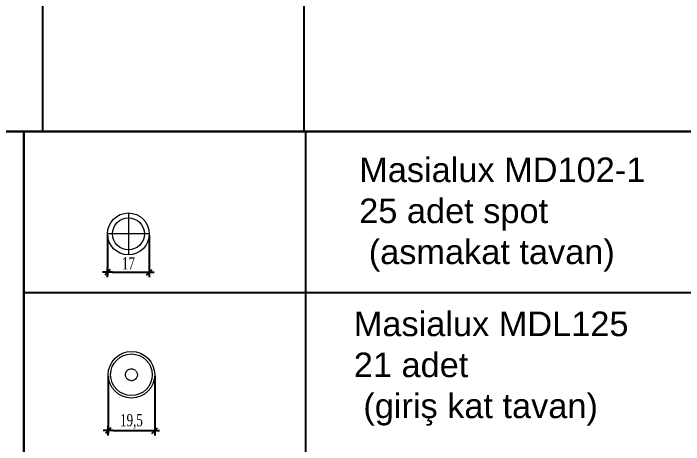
# Model space of a CAD drawing. Header units: millimetres. Extents: x 54215 to 67697, y 23496 to 56611.
# Drawn here: x 57975 to 58247.8, y 32446 to 32621.3 of the extents above; entities that cross this region are included whole.
import ezdxf

# ---------------------------------------------------------------- set-up
doc = ezdxf.new("R2010")
doc.units = ezdxf.units.MM
doc.linetypes.add('HIDDEN', pattern=[0.375, 0.25, -0.125])
doc.layers.add('no3_tavan aydınlatma', color=50, linetype='Continuous', lineweight=13)
doc.layers.add('no3_yazı detay', color=152, linetype='Continuous', lineweight=0)
doc.styles.get("Standard").update_dxf_attribs({"font": 'arial.ttf'})
doc.styles.add('Ölçü50', font='georgia.ttf', dxfattribs={"width": 0.7})
doc.dimstyles.new('olcu10', dxfattribs={"dimtxt": 11, "dimasz": 2, "dimexe": 1.25, "dimexo": 0.625, "dimgap": 0.5, "dimtad": 1, "dimdec": 1, "dimzin": 9, "dimtxsty": 'Ölçü50', "dimblk": 'CENTIK', "dimcen": 2, "dimclrd": 250, "dimclre": 250, "dimclrt": 44, "dimazin": 2, "dimtfac": 1, "dimtdec": 1, "dimtix": 1, "dimtmove": 0, "dimatfit": 3, "dimldrblk": 'CENTIK', "dimfxl": 1, "dimlwd": -1, "dimarcsym": 0})

# ---------------------------------------------------------------- blocks, each defined once
blk = doc.blocks.new('trimless')
at = {"layer": 'no3_tavan aydınlatma'}
for radius in [9.47, 8.47]:
    blk.add_circle((59001.69, 20349.59), radius, dxfattribs=at)
at = {"layer": 'no3_tavan aydınlatma', "linetype": 'HIDDEN'}
blk.add_circle((59001.69, 20349.59), 2.41, dxfattribs=at)
blk = doc.blocks.new('CENTIK')
for p, q in [((-1, 0), (1, 0)), ((-0.57, -0.57), (0.57, 0.57)), ((0, 1), (0, -1))]:
    blk.add_line(p, q)
blk = doc.blocks.new('*D461')
at = {"color": 250, "lineweight": -2, "transparency": 16777216}
for p, q in [((58013.35, 32531.05), (58013.35, 32514.83)), ((58030.35, 32531.05), (58030.35, 32514.83))]:
    blk.add_line(p, q, dxfattribs=at)
at = {"color": 250, "transparency": 16777216}
blk.add_line((58015.35, 32516.08), (58028.35, 32516.08), dxfattribs=at)
at = {"layer": 'Defpoints', "color": 0, "transparency": 16777216}
for p in [(58013.35, 32531.68), (58030.35, 32531.68), (58030.35, 32516.08)]:
    blk.add_point(p, dxfattribs=at)
at = {"color": 250, "transparency": 16777216, "xscale": 2, "yscale": 2, "zscale": 2, "rotation": 180}
blk.add_blockref('CENTIK', (58013.35, 32516.08), dxfattribs=at)
at = {"color": 250, "transparency": 16777216, "xscale": 2, "yscale": 2, "zscale": 2}
blk.add_blockref('CENTIK', (58030.35, 32516.08), dxfattribs=at)
at = {"color": 44, "transparency": 16777216, "insert": (58021.85, 32519.71), "char_height": 5, "attachment_point": 5, "style": 'Ölçü50'}
blk.add_mtext('17', dxfattribs=at)
blk = doc.blocks.new('*D462')
at = {"color": 250, "lineweight": -2, "transparency": 16777216}
for p, q in [((58013.62, 32473.77), (58013.62, 32450.47)), ((58032.57, 32473.77), (58032.57, 32450.47))]:
    blk.add_line(p, q, dxfattribs=at)
at = {"color": 250, "transparency": 16777216}
blk.add_line((58015.62, 32451.72), (58030.57, 32451.72), dxfattribs=at)
at = {"layer": 'Defpoints', "color": 0, "transparency": 16777216}
for p in [(58013.62, 32474.4), (58032.57, 32474.4), (58032.57, 32451.72)]:
    blk.add_point(p, dxfattribs=at)
at = {"color": 250, "transparency": 16777216, "xscale": 2, "yscale": 2, "zscale": 2, "rotation": 180}
blk.add_blockref('CENTIK', (58013.62, 32451.72), dxfattribs=at)
at = {"color": 250, "transparency": 16777216, "xscale": 2, "yscale": 2, "zscale": 2}
blk.add_blockref('CENTIK', (58032.57, 32451.72), dxfattribs=at)
at = {"color": 44, "transparency": 16777216, "insert": (58023.09, 32455.36), "char_height": 5, "attachment_point": 5, "style": 'Ölçü50'}
blk.add_mtext('19,5', dxfattribs=at)

msp = doc.modelspace()

# ---------------------------------------------------------------- linework, layer by layer
for p, q in [((58093.304, 32768.085), (58093.304, 32573.38)), ((57986.858, 32766.949), (57986.858, 32573.38)), ((58093.929, 32573.38), (58093.929, 32329.454)), ((57979.316, 32507.845), (58286.527, 32507.845))]:
    msp.add_line(p, q)
for points in [[(57672.392, 32768.085), (58286.527, 32768.085), (58286.527, 32573.38), (57672.392, 32573.38)], [(57672.392, 32573.38), (57979.316, 32573.38), (57979.316, 32329.454), (57672.392, 32329.454)], [(57979.316, 32573.38), (58286.527, 32573.38), (58286.527, 32329.454), (57979.316, 32329.454)]]:
    msp.add_lwpolyline(points, close=True)
at = {"layer": 'no3_tavan aydınlatma'}
for p, q in [((58021.853, 32540.178), (58021.853, 32523.178)), ((58030.353, 32531.678), (58013.353, 32531.678))]:
    msp.add_line(p, q, dxfattribs=at)
for radius in [8.5, 6.5]:
    msp.add_circle((58021.853, 32531.678), radius, dxfattribs=at)

# ---------------------------------------------------------------- block references
msp.add_blockref('trimless', (-978.601, 12124.808))

# ---------------------------------------------------------------- texts
at = {"layer": 'no3_yazı detay', "char_height": 10, "attachment_point": 1}
for s, insert, width in [('Masialux MD102-1 \\P25 adet spot \\P (asmakat tavan)', (58115.786, 32562.736), 153.216), ('Masialux MDL125 \\P21 adet \\P (giriş kat tavan)', (58113.584, 32500.103), 143.01743)]:
    msp.add_mtext(s, dxfattribs=dict(at, insert=insert, width=width))

# ---------------------------------------------------------------- dimensions: what is measured, and where the dimension line sits
dim = msp.add_linear_dim(base=(58030.353, 32516.079), p1=(58013.353, 32531.678), p2=(58030.353, 32531.678), dimstyle='olcu10', override={"dimtxt": 5})
dim.commit()
dim.dimension.update_dxf_attribs({"geometry": '*D461', "text_midpoint": (58021.853, 32519.713)})
dim = msp.add_linear_dim(base=(58032.567, 32451.716), p1=(58013.618, 32474.397), p2=(58032.567, 32474.397), text='19,5', dimstyle='olcu10', override={"dimtxt": 5})
dim.commit()
dim.dimension.update_dxf_attribs({"geometry": '*D462', "text_midpoint": (58023.093, 32455.358)})

doc.saveas('drawing.dxf')
